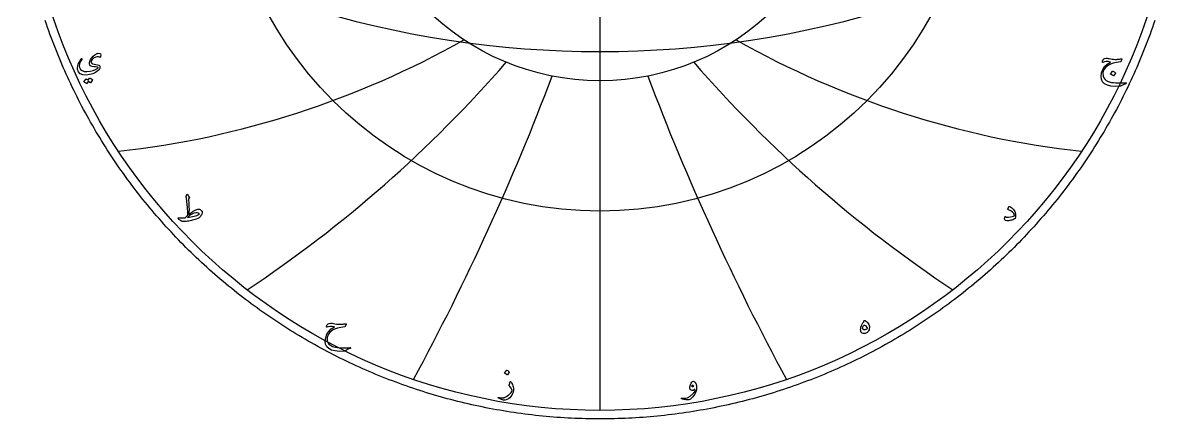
# Model space of a CAD drawing. Header units: millimetres. Extents: x -84 to 84, y -84 to 86.
# Drawn here: x -82.3 to 82.3, y -83.6 to -27.1 of the extents above; entities that cross this region are included whole.
import ezdxf

# ---------------------------------------------------------------- set-up
doc = ezdxf.new("R2010")
doc.units = ezdxf.units.MM
for name, color, linetype in [('CUT_OUTER', 1, 'Continuous'), ('ENGRAVE', 7, 'Continuous'), ('ENGRAVE_FINE', 8, 'Continuous'), ('TEXT', 5, 'Continuous')]:
    doc.layers.add(name, color=color, linetype=linetype)

msp = doc.modelspace()

# ---------------------------------------------------------------- linework, layer by layer
at = {"layer": 'CUT_OUTER'}
msp.add_lwpolyline([(79.1921, -26.7016), (79.0268, -27.187), (78.8585, -27.6714), (78.6872, -28.1547), (78.513, -28.637), (78.3358, -29.1182), (78.1556, -29.5983), (77.9725, -30.0773), (77.7865, -30.5552), (77.5976, -31.0319), (77.4057, -31.5075), (77.2109, -31.9818), (77.0132, -32.455), (76.8126, -32.9269), (76.6092, -33.3976), (76.4028, -33.867), (76.1936, -34.3352), (75.9814, -34.8021), (75.7665, -35.2676), (75.5486, -35.7318), (75.328, -36.1947), (75.1045, -36.6563), (74.8781, -37.1164), (74.649, -37.5751), (74.417, -38.0325), (74.1823, -38.4884), (73.9447, -38.9428), (73.7044, -39.3958), (73.4612, -39.8473), (73.2154, -40.2973), (72.9667, -40.7458), (72.7153, -41.1927), (72.4612, -41.6381), (72.2044, -42.082), (71.9448, -42.5242), (71.6825, -42.9649), (71.4175, -43.4039), (71.1499, -43.8413), (70.8795, -44.277), (70.6065, -44.7111), (70.3309, -45.1435), (70.0525, -45.5742), (69.7716, -46.0031), (69.488, -46.4304), (69.2018, -46.8559), (68.913, -47.2796), (68.6216, -47.7016), (68.3276, -48.1217), (68.0311, -48.5401), (67.7319, -48.9566), (67.4303, -49.3713), (67.1261, -49.7841), (66.8193, -50.195), (66.5101, -50.6041), (66.1983, -51.0112), (65.8841, -51.4164), (65.5674, -51.8197), (65.2482, -52.2211), (64.9265, -52.6204), (64.6024, -53.0178), (64.2759, -53.4132), (63.9469, -53.8066), (63.6156, -54.198), (63.2818, -54.5873), (62.9457, -54.9745), (62.6072, -55.3597), (62.2663, -55.7429), (61.9231, -56.1239), (61.5776, -56.5028), (61.2297, -56.8795), (60.8796, -57.2542), (60.5271, -57.6266), (60.1724, -57.9969), (59.8154, -58.365), (59.4562, -58.731), (59.0947, -59.0947), (58.731, -59.4562), (58.365, -59.8154), (57.9969, -60.1724), (57.6266, -60.5271), (57.2542, -60.8796), (56.8795, -61.2297), (56.5028, -61.5776), (56.1239, -61.9231), (55.7429, -62.2663), (55.3597, -62.6072), (54.9745, -62.9457), (54.5873, -63.2818), (54.198, -63.6156), (53.8066, -63.9469), (53.4132, -64.2759), (53.0178, -64.6024), (52.6204, -64.9265), (52.2211, -65.2482), (51.8197, -65.5674), (51.4164, -65.8841), (51.0112, -66.1983), (50.6041, -66.5101), (50.195, -66.8193), (49.7841, -67.1261), (49.3713, -67.4303), (48.9566, -67.7319), (48.5401, -68.0311), (48.1217, -68.3276), (47.7016, -68.6216), (47.2796, -68.913), (46.8559, -69.2018), (46.4304, -69.488), (46.0031, -69.7716), (45.5742, -70.0525), (45.1435, -70.3309), (44.7111, -70.6065), (44.277, -70.8795), (43.8413, -71.1499), (43.4039, -71.4175), (42.9649, -71.6825), (42.5242, -71.9448), (42.082, -72.2044), (41.6381, -72.4612), (41.1927, -72.7153), (40.7458, -72.9667), (40.2973, -73.2154), (39.8473, -73.4612), (39.3958, -73.7044), (38.9428, -73.9447), (38.4884, -74.1823), (38.0325, -74.417), (37.5751, -74.649), (37.1164, -74.8781), (36.6563, -75.1045), (36.1947, -75.328), (35.7318, -75.5486), (35.2676, -75.7665), (34.8021, -75.9814), (34.3352, -76.1936), (33.867, -76.4028), (33.3976, -76.6092), (32.9269, -76.8126), (32.455, -77.0132), (31.9818, -77.2109), (31.5075, -77.4057), (31.0319, -77.5976), (30.5552, -77.7865), (30.0773, -77.9725), (29.5983, -78.1556), (29.1182, -78.3358), (28.637, -78.513), (28.1547, -78.6872), (27.6714, -78.8585), (27.187, -79.0268), (26.7016, -79.1921), (26.2152, -79.3544), (25.7278, -79.5138), (25.2394, -79.6702), (24.7501, -79.8235), (24.2598, -79.9739), (23.7686, -80.1212), (23.2766, -80.2656), (22.7836, -80.4069), (22.2899, -80.5452), (21.7952, -80.6804), (21.2998, -80.8126), (20.8035, -80.9418), (20.3065, -81.0679), (19.8087, -81.191), (19.3101, -81.311), (18.8108, -81.428), (18.3108, -81.5419), (17.8102, -81.6527), (17.3088, -81.7604), (16.8068, -81.8651), (16.3042, -81.9667), (15.8009, -82.0652), (15.2971, -82.1606), (14.7927, -82.2529), (14.2877, -82.3421), (13.7822, -82.4282), (13.2762, -82.5112), (12.7696, -82.5912), (12.2626, -82.668), (11.7552, -82.7416), (11.2472, -82.8122), (10.7389, -82.8797), (10.2302, -82.944), (9.721, -83.0052), (9.2115, -83.0633), (8.7017, -83.1182), (8.1915, -83.1701), (7.6811, -83.2188), (7.1703, -83.2643), (6.6593, -83.3068), (6.148, -83.3461), (5.6365, -83.3822), (5.1247, -83.4152), (4.6128, -83.4451), (4.1007, -83.4718), (3.5885, -83.4954), (3.0761, -83.5159), (2.5636, -83.5332), (2.051, -83.5473), (1.5383, -83.5583), (1.0256, -83.5662), (0.5128, -83.5709), (0, -83.5725), (-0.5128, -83.5709), (-1.0256, -83.5662), (-1.5383, -83.5583), (-2.051, -83.5473), (-2.5636, -83.5332), (-3.0761, -83.5159), (-3.5885, -83.4954), (-4.1007, -83.4718), (-4.6128, -83.4451), (-5.1247, -83.4152), (-5.6365, -83.3822), (-6.148, -83.3461), (-6.6593, -83.3068), (-7.1703, -83.2643), (-7.6811, -83.2188), (-8.1915, -83.1701), (-8.7017, -83.1182), (-9.2115, -83.0633), (-9.721, -83.0052), (-10.2302, -82.944), (-10.7389, -82.8797), (-11.2472, -82.8122), (-11.7552, -82.7416), (-12.2626, -82.668), (-12.7696, -82.5912), (-13.2762, -82.5112), (-13.7822, -82.4282), (-14.2877, -82.3421), (-14.7927, -82.2529), (-15.2971, -82.1606), (-15.8009, -82.0652), (-16.3042, -81.9667), (-16.8068, -81.8651), (-17.3088, -81.7604), (-17.8102, -81.6527), (-18.3108, -81.5419), (-18.8108, -81.428), (-19.3101, -81.311), (-19.8087, -81.191), (-20.3065, -81.0679), (-20.8035, -80.9418), (-21.2998, -80.8126), (-21.7952, -80.6804), (-22.2899, -80.5452), (-22.7836, -80.4069), (-23.2766, -80.2656), (-23.7686, -80.1212), (-24.2598, -79.9739), (-24.7501, -79.8235), (-25.2394, -79.6702), (-25.7278, -79.5138), (-26.2152, -79.3544), (-26.7016, -79.1921), (-27.187, -79.0268), (-27.6714, -78.8585), (-28.1547, -78.6872), (-28.637, -78.513), (-29.1182, -78.3358), (-29.5983, -78.1556), (-30.0773, -77.9725), (-30.5552, -77.7865), (-31.0319, -77.5976), (-31.5075, -77.4057), (-31.9818, -77.2109), (-32.455, -77.0132), (-32.9269, -76.8126), (-33.3976, -76.6092), (-33.867, -76.4028), (-34.3352, -76.1936), (-34.8021, -75.9814), (-35.2676, -75.7665), (-35.7318, -75.5486), (-36.1947, -75.328), (-36.6563, -75.1045), (-37.1164, -74.8781), (-37.5751, -74.649), (-38.0325, -74.417), (-38.4884, -74.1823), (-38.9428, -73.9447), (-39.3958, -73.7044), (-39.8473, -73.4612), (-40.2973, -73.2154), (-40.7458, -72.9667), (-41.1927, -72.7153), (-41.6381, -72.4612), (-42.082, -72.2044), (-42.5242, -71.9448), (-42.9649, -71.6825), (-43.4039, -71.4175), (-43.8413, -71.1499), (-44.277, -70.8795), (-44.7111, -70.6065), (-45.1435, -70.3309), (-45.5742, -70.0525), (-46.0031, -69.7716), (-46.4304, -69.488), (-46.8559, -69.2018), (-47.2796, -68.913), (-47.7016, -68.6216), (-48.1217, -68.3276), (-48.5401, -68.0311), (-48.9566, -67.7319), (-49.3713, -67.4303), (-49.7841, -67.1261), (-50.195, -66.8193), (-50.6041, -66.5101), (-51.0112, -66.1983), (-51.4164, -65.8841), (-51.8197, -65.5674), (-52.2211, -65.2482), (-52.6204, -64.9265), (-53.0178, -64.6024), (-53.4132, -64.2759), (-53.8066, -63.9469), (-54.198, -63.6156), (-54.5873, -63.2818), (-54.9745, -62.9457), (-55.3597, -62.6072), (-55.7429, -62.2663), (-56.1239, -61.9231), (-56.5028, -61.5776), (-56.8795, -61.2297), (-57.2542, -60.8796), (-57.6266, -60.5271), (-57.9969, -60.1724), (-58.365, -59.8154), (-58.731, -59.4562), (-59.0947, -59.0947), (-59.4562, -58.731), (-59.8154, -58.365), (-60.1724, -57.9969), (-60.5271, -57.6266), (-60.8796, -57.2542), (-61.2297, -56.8795), (-61.5776, -56.5028), (-61.9231, -56.1239), (-62.2663, -55.7429), (-62.6072, -55.3597), (-62.9457, -54.9745), (-63.2818, -54.5873), (-63.6156, -54.198), (-63.9469, -53.8066), (-64.2759, -53.4132), (-64.6024, -53.0178), (-64.9265, -52.6204), (-65.2482, -52.2211), (-65.5674, -51.8197), (-65.8841, -51.4164), (-66.1983, -51.0112), (-66.5101, -50.6041), (-66.8193, -50.195), (-67.1261, -49.7841), (-67.4303, -49.3713), (-67.7319, -48.9566), (-68.0311, -48.5401), (-68.3276, -48.1217), (-68.6216, -47.7016), (-68.913, -47.2796), (-69.2018, -46.8559), (-69.488, -46.4304), (-69.7716, -46.0031), (-70.0525, -45.5742), (-70.3309, -45.1435), (-70.6065, -44.7111), (-70.8795, -44.277), (-71.1499, -43.8413), (-71.4175, -43.4039), (-71.6825, -42.9649), (-71.9448, -42.5242), (-72.2044, -42.082), (-72.4612, -41.6381), (-72.7153, -41.1927), (-72.9667, -40.7458), (-73.2154, -40.2973), (-73.4612, -39.8473), (-73.7044, -39.3958), (-73.9447, -38.9428), (-74.1823, -38.4884), (-74.417, -38.0325), (-74.649, -37.5751), (-74.8781, -37.1164), (-75.1045, -36.6563), (-75.328, -36.1947), (-75.5486, -35.7318), (-75.7665, -35.2676), (-75.9814, -34.8021), (-76.1936, -34.3352), (-76.4028, -33.867), (-76.6092, -33.3976), (-76.8126, -32.9269), (-77.0132, -32.455), (-77.2109, -31.9818), (-77.4057, -31.5075), (-77.5976, -31.0319), (-77.7865, -30.5552), (-77.9725, -30.0773), (-78.1556, -29.5983), (-78.3358, -29.1182), (-78.513, -28.637), (-78.6872, -28.1547), (-78.8585, -27.6714), (-79.0268, -27.187), (-79.1921, -26.7016)], dxfattribs=at)
at = {"layer": 'ENGRAVE'}
for points in [[(0, -82.35), (0, 82.35)], [(0, -82.35), (0, -35.2859)]]:
    msp.add_lwpolyline(points, dxfattribs=at)
for radius in [82.35, 53.9054, 35.2859]:
    msp.add_circle((0, 0), radius, dxfattribs=at)
for centre, radius, start, end in [((-82.945, 82.945), 129.0951, 276.322674, 299.468021), ((82.945, 82.945), 129.0951, 240.531979, 263.677326), ((-151.8041, 87.6441), 183.3897, 303.578009, 319.00824), ((151.8041, 87.6441), 183.3897, 220.99176, 236.421991), ((-337.8638, 90.5303), 353.9117, 331.575844, 339.290959), ((337.8638, 90.5303), 353.9117, 200.709041, 208.424156)]:
    msp.add_arc(centre, radius, start, end, dxfattribs=at)
at = {"layer": 'ENGRAVE_FINE'}
msp.add_arc((0, 111.2414), 142.3637, 234.73332, 305.26668, dxfattribs=at)
at = {"layer": 'TEXT'}
for points in [[(-71.4156, -31.9326), (-71.5838, -31.8765), (-71.7715, -31.8742), (-71.9786, -31.9258), (-72.2053, -32.0313), (-72.3491, -32.132), (-72.4689, -32.2521), (-72.5647, -32.3917), (-72.6364, -32.5508), (-72.6436, -32.5826), (-72.6442, -32.6158), (-72.6384, -32.6502), (-72.626, -32.6859), (-72.5436, -32.7969), (-72.4053, -32.8807), (-72.2111, -32.9372), (-71.9611, -32.9664), (-71.7143, -32.9927), (-71.5351, -33.0404), (-71.4234, -33.1096), (-71.3793, -33.2002), (-71.3744, -33.3898), (-71.4117, -33.5586), (-71.4913, -33.7067), (-71.613, -33.8339), (-71.9997, -34.0979), (-72.4118, -34.2924), (-72.8491, -34.4174), (-73.3118, -34.4729), (-73.817, -34.4378), (-74.1949, -34.2859), (-74.4455, -34.0171), (-74.5689, -33.6313), (-74.5761, -33.4197), (-74.5455, -33.1898), (-74.4774, -32.9417), (-74.3715, -32.6755), (-74.3347, -32.6015), (-74.2968, -32.53), (-74.258, -32.4612), (-74.2183, -32.395), (-74.1772, -32.331), (-74.1345, -32.269), (-74.0902, -32.2089), (-74.0442, -32.1508), (-74.0196, -32.1268), (-73.9975, -32.117), (-73.978, -32.1216), (-73.9611, -32.1404), (-73.9517, -32.1638), (-73.9494, -32.1872), (-73.9543, -32.2106), (-73.9663, -32.2339), (-74.1799, -32.5781), (-74.3066, -32.8885), (-74.3462, -33.1651), (-74.2988, -33.408), (-74.1462, -33.6638), (-73.9222, -33.8443), (-73.6267, -33.9495), (-73.2598, -33.9794), (-72.7897, -33.9421), (-72.3663, -33.8456), (-71.9897, -33.6901), (-71.6598, -33.4755), (-71.64, -33.4573), (-71.6325, -33.4391), (-71.6374, -33.421), (-71.6546, -33.4028), (-71.7244, -33.369), (-71.8455, -33.3404), (-72.0179, -33.3171), (-72.2416, -33.2989), (-72.4692, -33.271), (-72.6429, -33.2184), (-72.7627, -33.1411), (-72.8286, -33.0391), (-72.8592, -32.9193), (-72.8676, -32.7937), (-72.854, -32.6622), (-72.8183, -32.5248), (-72.7023, -32.255), (-72.5416, -32.0067), (-72.3361, -31.7797), (-72.0858, -31.5742), (-72.0192, -31.5255), (-71.9546, -31.4833), (-71.8919, -31.4476), (-71.8312, -31.4183), (-71.7728, -31.3953), (-71.7169, -31.3781), (-71.6637, -31.3667), (-71.613, -31.3612), (-71.415, -31.3797), (-71.2936, -31.4664), (-71.2488, -31.6213), (-71.2806, -31.8443), (-71.3046, -31.9044), (-71.3351, -31.9391), (-71.3721, -31.9485), (-71.4156, -31.9326)], [(74.4884, -32.2547), (74.3637, -32.5352), (74.3524, -32.5537), (74.339, -32.5677), (74.3238, -32.5771), (74.3066, -32.582), (73.7303, -32.6729), (73.2481, -32.7846), (72.8601, -32.9171), (72.5663, -33.0703), (72.1543, -33.4063), (71.8897, -33.7755), (71.7725, -34.1778), (71.8027, -34.6132), (71.8942, -34.8489), (72.0494, -35.0573), (72.2682, -35.2385), (72.5507, -35.3924), (72.7491, -35.4612), (72.9962, -35.5171), (73.292, -35.5599), (73.6364, -35.5898), (73.8196, -35.5986), (74.0001, -35.6041), (74.178, -35.6064), (74.3533, -35.6054), (74.5254, -35.6015), (74.6936, -35.595), (74.8579, -35.5859), (75.0183, -35.5742), (75.0559, -35.5716), (75.0858, -35.5742), (75.1079, -35.582), (75.1222, -35.595), (75.13, -35.6109), (75.1326, -35.6275), (75.13, -35.6447), (75.1222, -35.6625), (75.1165, -35.6721), (75.1098, -35.6801), (75.1022, -35.6864), (75.0936, -35.6911), (75.0843, -35.6952), (75.0748, -35.6995), (75.0649, -35.7042), (75.0546, -35.7093), (74.905, -35.757), (74.7728, -35.8067), (74.6582, -35.8583), (74.5611, -35.9119), (74.4989, -35.9505), (74.4423, -35.9833), (74.3912, -36.0103), (74.3455, -36.0314), (74.3061, -36.0476), (74.2735, -36.0599), (74.2476, -36.0684), (74.2286, -36.0729), (73.5183, -36.0992), (72.9144, -36.0482), (72.4169, -35.92), (72.026, -35.7145), (71.7436, -35.4327), (71.5767, -35.0807), (71.5254, -34.6586), (71.5897, -34.1664), (71.7598, -33.6706), (72.026, -33.2482), (72.3884, -32.8992), (72.8468, -32.6235), (72.5221, -32.5615), (72.239, -32.5469), (71.9975, -32.5797), (71.7975, -32.6599), (71.7799, -32.6664), (71.7637, -32.6703), (71.7488, -32.6716), (71.7351, -32.6703), (71.7238, -32.6661), (71.7156, -32.6586), (71.7108, -32.6479), (71.7092, -32.6339), (71.7163, -32.5693), (71.7273, -32.5054), (71.7423, -32.442), (71.7611, -32.3794), (71.8273, -32.2576), (71.9325, -32.1677), (72.0767, -32.1096), (72.2598, -32.0833), (72.3757, -32.0843), (72.5208, -32.0976), (72.6952, -32.1232), (72.8988, -32.1612), (73.1088, -32.1992), (73.3027, -32.2248), (73.4803, -32.2382), (73.6416, -32.2391), (73.7192, -32.2357), (73.8014, -32.2307), (73.8881, -32.224), (73.9793, -32.2157), (74.0751, -32.2055), (74.1754, -32.193), (74.2803, -32.1782), (74.3897, -32.1612), (74.4524, -32.1593), (74.4897, -32.1742), (74.5017, -32.206), (74.4884, -32.2547)], [(73.1481, -33.9378), (73.1546, -33.9313), (73.1637, -33.9274), (73.1754, -33.9262), (73.1897, -33.9274), (73.2907, -33.9684), (73.3858, -34.0184), (73.4751, -34.0775), (73.5585, -34.1456), (73.5666, -34.156), (73.5702, -34.1664), (73.5692, -34.1768), (73.5637, -34.1872), (73.3196, -34.582), (73.3105, -34.5914), (73.2988, -34.5937), (73.2845, -34.5888), (73.2676, -34.5768), (73.253, -34.5664), (73.2299, -34.5508), (73.1984, -34.5301), (73.1585, -34.5041), (73.1095, -34.4729), (73.0507, -34.4365), (72.9822, -34.395), (72.904, -34.3482), (72.8936, -34.3404), (72.8884, -34.3326), (72.8884, -34.3249), (72.8936, -34.3171)], [(-72.8702, -34.9301), (-72.8637, -34.9236), (-72.8546, -34.9197), (-72.8429, -34.9184), (-72.8286, -34.9197), (-72.7775, -34.9388), (-72.728, -34.9599), (-72.6801, -34.983), (-72.6338, -35.008), (-72.5889, -35.0352), (-72.5449, -35.0651), (-72.5019, -35.0976), (-72.4598, -35.1327), (-72.4517, -35.1434), (-72.4481, -35.1547), (-72.4491, -35.1667), (-72.4546, -35.1794), (-72.704, -35.5742), (-72.7108, -35.5794), (-72.7208, -35.5794), (-72.7342, -35.5742), (-72.7507, -35.5638), (-72.7621, -35.5542), (-72.7806, -35.5411), (-72.8062, -35.5244), (-72.839, -35.5041), (-72.8793, -35.4799), (-72.9273, -35.4515), (-72.9832, -35.4189), (-73.0468, -35.382), (-73.2442, -35.6885), (-73.2533, -35.6979), (-73.265, -35.7002), (-73.2793, -35.6953), (-73.2962, -35.6833), (-73.3108, -35.6729), (-73.3338, -35.6573), (-73.3653, -35.6366), (-73.4053, -35.6106), (-73.4543, -35.5794), (-73.5131, -35.543), (-73.5816, -35.5015), (-73.6598, -35.4547), (-73.6679, -35.4469), (-73.6715, -35.4391), (-73.6705, -35.4314), (-73.665, -35.4236), (-73.4105, -35.0443), (-73.404, -35.0378), (-73.3949, -35.0339), (-73.3832, -35.0327), (-73.3689, -35.0339), (-73.3254, -35.0481), (-73.2832, -35.0645), (-73.2423, -35.0831), (-73.2027, -35.1041), (-73.1644, -35.127), (-73.1273, -35.1515), (-73.0916, -35.1776), (-73.0572, -35.2054)], [(-59.0666, -51.7634), (-59.0419, -51.7069), (-59.0198, -51.6569), (-59.0003, -51.6134), (-58.9835, -51.5763), (-58.9695, -51.5461), (-58.9588, -51.5231), (-58.9513, -51.5072), (-58.9471, -51.4984), (-58.9383, -51.4871), (-58.9276, -51.4789), (-58.9149, -51.4741), (-58.9003, -51.4724), (-58.8883, -51.4744), (-58.8783, -51.4802), (-58.8701, -51.49), (-58.864, -51.5036), (-58.8367, -51.5698), (-58.812, -51.6283), (-58.7899, -51.6789), (-58.7705, -51.7218), (-58.7593, -51.7406), (-58.7464, -51.7608), (-58.732, -51.7822), (-58.7159, -51.8049), (-58.6979, -51.8289), (-58.6776, -51.8543), (-58.655, -51.8809), (-58.6302, -51.9088), (-58.6146, -51.9371), (-58.6094, -51.9647), (-58.6146, -51.9916), (-58.6302, -52.0179), (-58.7289, -52.1478), (-58.7422, -52.1689), (-58.751, -52.1906), (-58.7552, -52.213), (-58.7549, -52.2361), (-58.7042, -52.8078), (-58.6718, -53.2712), (-58.6575, -53.626), (-58.6614, -53.8725), (-58.6667, -53.9645), (-58.6724, -54.0484), (-58.6784, -54.1242), (-58.6847, -54.1919), (-58.6914, -54.2518), (-58.6984, -54.3043), (-58.7057, -54.3492), (-58.7133, -54.3867), (-58.558, -54.2679), (-58.414, -54.1608), (-58.2813, -54.0653), (-58.1601, -53.9815), (-58.0505, -53.9091), (-57.9529, -53.8478), (-57.8674, -53.7975), (-57.7938, -53.7582), (-57.663, -53.6997), (-57.5406, -53.6543), (-57.4266, -53.6218), (-57.3211, -53.6023), (-57.2653, -53.6007), (-57.2068, -53.6114), (-57.1458, -53.6345), (-57.0821, -53.6699), (-56.9562, -53.7591), (-56.864, -53.8452), (-56.8055, -53.928), (-56.7808, -54.0075), (-56.7825, -54.0962), (-56.8029, -54.1958), (-56.8422, -54.3066), (-56.9003, -54.4283), (-56.9653, -54.5481), (-57.025, -54.6478), (-57.0795, -54.7273), (-57.1289, -54.7867), (-57.2302, -54.8617), (-57.4042, -54.9465), (-57.651, -55.041), (-57.9705, -55.1452), (-58.1485, -55.1968), (-58.3296, -55.2426), (-58.5135, -55.2825), (-58.7003, -55.3166), (-58.8895, -55.3452), (-59.0802, -55.3686), (-59.2726, -55.3868), (-59.4666, -55.3997), (-59.5375, -55.3855), (-59.6049, -55.3686), (-59.6687, -55.3491), (-59.7289, -55.327), (-59.7862, -55.3023), (-59.8412, -55.2751), (-59.894, -55.2452), (-59.9445, -55.2127), (-60.0331, -55.1478), (-60.1068, -55.0829), (-60.1656, -55.0179), (-60.2094, -54.953), (-60.2335, -54.8991), (-60.238, -54.8621), (-60.2231, -54.8419), (-60.1887, -54.8387), (-60.0914, -54.8502), (-59.9867, -54.8588), (-59.8745, -54.8645), (-59.7549, -54.8673), (-59.6278, -54.8671), (-59.4932, -54.864), (-59.3511, -54.858), (-59.2016, -54.8491), (-58.8588, -54.5114), (-58.8524, -54.3757), (-58.849, -54.2387), (-58.8485, -54.1004), (-58.851, -53.9608), (-58.856, -53.8195), (-58.8633, -53.6764), (-58.8729, -53.5312), (-58.8847, -53.3841), (-58.8981, -53.2385), (-58.912, -53.0978), (-58.9266, -52.9619), (-58.9419, -52.8309), (-58.9572, -52.7044), (-58.9718, -52.5822), (-58.9857, -52.4642), (-58.999, -52.3504), (-59.0115, -52.245), (-59.0231, -52.1523), (-59.0336, -52.0723), (-59.0432, -52.0049), (-59.0518, -51.9499), (-59.0594, -51.9069), (-59.0661, -51.8759), (-59.0718, -51.8569), (-59.0753, -51.8354), (-59.0757, -51.8127), (-59.0727, -51.7887), (-59.0666, -51.7634)], [(-57.9549, -54.1945), (-58.1558, -54.278), (-58.3796, -54.4088), (-58.626, -54.5871), (-58.8951, -54.8127), (-58.6343, -54.7804), (-58.3867, -54.7406), (-58.1524, -54.6934), (-57.9315, -54.6387), (-57.7242, -54.5772), (-57.5308, -54.5095), (-57.3515, -54.4356), (-57.186, -54.3556), (-57.2984, -54.2169), (-57.464, -54.1439), (-57.6828, -54.1364), (-57.9549, -54.1945)], [(58.225, -53.5815), (58.2456, -53.5197), (58.2659, -53.464), (58.2859, -53.4145), (58.3055, -53.3712), (58.3245, -53.3337), (58.3425, -53.3017), (58.3596, -53.2752), (58.3757, -53.2543), (58.4007, -53.2341), (58.4289, -53.2257), (58.4604, -53.2289), (58.4951, -53.2439), (58.8026, -53.4501), (59.0393, -53.6893), (59.2052, -53.9617), (59.3003, -54.2673), (59.3136, -54.3546), (59.3224, -54.44), (59.3266, -54.5234), (59.3263, -54.6049), (59.3211, -54.6838), (59.3107, -54.7595), (59.2951, -54.8319), (59.2744, -54.901), (59.2559, -54.938), (59.2315, -54.9712), (59.2013, -55.0004), (59.1653, -55.0257), (59.0412, -55.0864), (58.9133, -55.1387), (58.7815, -55.1825), (58.6458, -55.2179), (58.5068, -55.2455), (58.3653, -55.266), (58.2211, -55.2793), (58.0744, -55.2855), (57.9003, -55.2562), (57.7938, -55.1582), (57.7549, -54.9913), (57.7834, -54.7556), (57.7932, -54.7299), (57.8068, -54.7101), (57.8244, -54.6962), (57.8458, -54.688), (57.8643, -54.6903), (57.8834, -54.6971), (57.9032, -54.7085), (57.9237, -54.7244), (57.987, -54.7585), (58.0731, -54.7777), (58.1818, -54.7819), (58.3133, -54.7712), (58.5987, -54.7296), (58.8315, -54.6829), (59.0117, -54.6309), (59.1393, -54.5738), (59.1458, -54.566), (59.1497, -54.553), (59.151, -54.5348), (59.1497, -54.5114), (59.0617, -54.266), (58.8912, -54.0491), (58.6383, -53.8608), (58.3029, -53.701), (58.2591, -53.678), (58.2315, -53.6504), (58.2201, -53.6182), (58.225, -53.5815)], [(-36.2519, -70.078), (-36.3766, -70.3585), (-36.388, -70.377), (-36.4013, -70.391), (-36.4165, -70.4004), (-36.4337, -70.4052), (-37.0101, -70.4962), (-37.4922, -70.6078), (-37.8802, -70.7403), (-38.174, -70.8936), (-38.586, -71.2296), (-38.8506, -71.5988), (-38.9679, -72.001), (-38.9377, -72.4364), (-38.8461, -72.6721), (-38.6909, -72.8806), (-38.4721, -73.0618), (-38.1896, -73.2157), (-37.9912, -73.2845), (-37.7441, -73.3403), (-37.4484, -73.3832), (-37.1039, -73.4131), (-36.9208, -73.4218), (-36.7402, -73.4273), (-36.5623, -73.4296), (-36.387, -73.4286), (-36.2149, -73.4247), (-36.0467, -73.4183), (-35.8824, -73.4092), (-35.7221, -73.3975), (-35.6844, -73.3949), (-35.6545, -73.3975), (-35.6324, -73.4053), (-35.6182, -73.4183), (-35.6104, -73.4342), (-35.6078, -73.4507), (-35.6104, -73.4679), (-35.6182, -73.4858), (-35.6238, -73.4954), (-35.6305, -73.5033), (-35.6381, -73.5097), (-35.6467, -73.5144), (-35.656, -73.5184), (-35.6656, -73.5228), (-35.6755, -73.5275), (-35.6857, -73.5325), (-35.8354, -73.5803), (-35.9675, -73.6299), (-36.0821, -73.6816), (-36.1792, -73.7351), (-36.2414, -73.7738), (-36.298, -73.8066), (-36.3492, -73.8335), (-36.3948, -73.8546), (-36.4342, -73.8709), (-36.4669, -73.8832), (-36.4927, -73.8916), (-36.5117, -73.8962), (-37.2221, -73.9225), (-37.826, -73.8715), (-38.3234, -73.7433), (-38.7143, -73.5377), (-38.9968, -73.2559), (-39.1636, -72.904), (-39.2149, -72.4819), (-39.1506, -71.9897), (-38.9805, -71.4939), (-38.7143, -71.0715), (-38.3519, -70.7225), (-37.8935, -70.4468), (-38.2182, -70.3848), (-38.5013, -70.3702), (-38.7429, -70.403), (-38.9429, -70.4832), (-38.9604, -70.4897), (-38.9766, -70.4936), (-38.9916, -70.4949), (-39.0052, -70.4936), (-39.0166, -70.4893), (-39.0247, -70.4819), (-39.0295, -70.4712), (-39.0312, -70.4572), (-39.024, -70.3926), (-39.013, -70.3286), (-38.9981, -70.2653), (-38.9792, -70.2026), (-38.913, -70.0809), (-38.8078, -69.991), (-38.6636, -69.9328), (-38.4805, -69.9065), (-38.3646, -69.9075), (-38.2195, -69.9208), (-38.0451, -69.9465), (-37.8416, -69.9845), (-37.6315, -70.0225), (-37.4377, -70.0481), (-37.2601, -70.0614), (-37.0987, -70.0624), (-37.0211, -70.059), (-36.9389, -70.0539), (-36.8523, -70.0473), (-36.761, -70.039), (-36.6652, -70.0288), (-36.5649, -70.0163), (-36.46, -70.0015), (-36.3506, -69.9845), (-36.288, -69.9825), (-36.2506, -69.9975), (-36.2386, -70.0293), (-36.2519, -70.078)], [(37.6857, -69.5585), (37.7302, -69.538), (37.7805, -69.5338), (37.8367, -69.5458), (37.8987, -69.5741), (38.0529, -69.6773), (38.1831, -69.7949), (38.2893, -69.9267), (38.3714, -70.0728), (38.4282, -70.2251), (38.4584, -70.3806), (38.462, -70.5393), (38.439, -70.7014), (38.3971, -70.8491), (38.339, -70.9806), (38.2646, -71.0958), (38.174, -71.1949), (38.0717, -71.2744), (37.9623, -71.3312), (37.8458, -71.3653), (37.7221, -71.3767), (37.5604, -71.365), (37.4286, -71.3195), (37.3266, -71.2403), (37.2545, -71.1273), (37.2114, -70.99), (37.1961, -70.8325), (37.2088, -70.6549), (37.2493, -70.4572), (37.3152, -70.252), (37.4039, -70.0572), (37.5152, -69.8728), (37.6493, -69.6988), (37.6539, -69.6906), (37.6571, -69.6767), (37.6591, -69.6569), (37.6597, -69.6312), (37.6614, -69.6033), (37.6662, -69.5819), (37.6743, -69.5669), (37.6857, -69.5585)], [(38.1792, -70.6754), (38.201, -70.6481), (38.2039, -70.613), (38.188, -70.5702), (38.1532, -70.5195), (38.0328, -70.3884), (37.9156, -70.2962), (37.8016, -70.2429), (37.6909, -70.2286), (37.6383, -70.238), (37.5896, -70.2663), (37.5448, -70.3134), (37.5039, -70.3793), (37.4711, -70.4504), (37.4506, -70.513), (37.4425, -70.5673), (37.4467, -70.613), (37.4831, -70.6971), (37.5454, -70.7572), (37.6338, -70.7932), (37.748, -70.8053), (37.8743, -70.7971), (37.9883, -70.7728), (38.0899, -70.7322), (38.1792, -70.6754)], [(-13.364, -76.6396), (-13.3575, -76.6331), (-13.3484, -76.6292), (-13.3367, -76.6279), (-13.3224, -76.6292), (-13.2215, -76.6701), (-13.1263, -76.7201), (-13.037, -76.7792), (-12.9536, -76.8474), (-12.9455, -76.8578), (-12.9419, -76.8682), (-12.9429, -76.8786), (-12.9484, -76.889), (-13.1926, -77.2838), (-13.2017, -77.2932), (-13.2133, -77.2955), (-13.2276, -77.2906), (-13.2445, -77.2786), (-13.2591, -77.2682), (-13.2822, -77.2526), (-13.3137, -77.2318), (-13.3536, -77.2058), (-13.4026, -77.1747), (-13.4614, -77.1383), (-13.5299, -77.0967), (-13.6082, -77.05), (-13.6185, -77.0422), (-13.6237, -77.0344), (-13.6237, -77.0266), (-13.6185, -77.0188)], [(-12.8341, -78.2552), (-12.8312, -78.2458), (-12.8276, -78.2383), (-12.8234, -78.2328), (-12.8185, -78.2292), (-12.8039, -78.2279), (-12.7861, -78.2344), (-12.765, -78.2487), (-12.7406, -78.2708), (-12.6458, -78.3834), (-12.564, -78.5136), (-12.4952, -78.6614), (-12.4393, -78.8266), (-12.3958, -79.0046), (-12.3692, -79.1799), (-12.3594, -79.3526), (-12.3666, -79.5227), (-12.4127, -79.7468), (-12.4887, -79.9617), (-12.5945, -80.1675), (-12.7302, -80.3643), (-12.8926, -80.5426), (-13.0783, -80.6877), (-13.2874, -80.7997), (-13.5198, -80.8786), (-13.5822, -80.8919), (-13.6445, -80.8955), (-13.7069, -80.8893), (-13.7692, -80.8734), (-13.9129, -80.8232), (-14.0426, -80.7766), (-14.1583, -80.7336), (-14.2601, -80.6942), (-14.3476, -80.6583), (-14.4205, -80.626), (-14.4788, -80.5973), (-14.5224, -80.5721), (-14.5315, -80.5643), (-14.538, -80.5565), (-14.5419, -80.5487), (-14.5432, -80.5409), (-14.5422, -80.5309), (-14.5393, -80.5214), (-14.5345, -80.5127), (-14.5276, -80.5046), (-14.5189, -80.4984), (-14.5082, -80.4955), (-14.4955, -80.4958), (-14.4809, -80.4994), (-14.3919, -80.5232), (-14.3069, -80.5429), (-14.2257, -80.5583), (-14.1484, -80.5695), (-14.0744, -80.5765), (-14.003, -80.5792), (-13.9341, -80.5778), (-13.8679, -80.5721), (-13.8018, -80.5615), (-13.7335, -80.5455), (-13.6629, -80.5239), (-13.59, -80.4968), (-13.5148, -80.4638), (-13.4374, -80.4247), (-13.3577, -80.3794), (-13.2757, -80.3279), (-13.0455, -80.1624), (-12.8484, -79.9825), (-12.6844, -79.7883), (-12.5536, -79.5799), (-12.5452, -79.563), (-12.5406, -79.5435), (-12.54, -79.5214), (-12.5432, -79.4968), (-12.5978, -79.351), (-12.6835, -79.189), (-12.8004, -79.0107), (-12.9484, -78.8162), (-12.9549, -78.8039), (-12.9588, -78.7929), (-12.9601, -78.7831), (-12.9588, -78.7747)], [(12.9146, -78.6968), (13.0094, -78.4766), (13.112, -78.3201), (13.2224, -78.2273), (13.3406, -78.1981), (13.4146, -78.211), (13.4861, -78.25), (13.5549, -78.3149), (13.6211, -78.4058), (13.653, -78.4584), (13.6809, -78.5123), (13.7049, -78.5675), (13.725, -78.624), (13.7422, -78.6821), (13.7575, -78.7422), (13.7708, -78.8042), (13.7822, -78.8682), (13.7929, -79.0107), (13.7835, -79.1786), (13.7539, -79.3718), (13.7043, -79.5903), (13.6309, -79.8166), (13.5302, -80.0331), (13.4023, -80.24), (13.2471, -80.437), (13.0844, -80.6088), (12.9393, -80.7344), (12.8117, -80.814), (12.7017, -80.8474), (12.5893, -80.8533), (12.4601, -80.85), (12.314, -80.8377), (12.151, -80.8163), (12.0684, -80.8028), (11.9919, -80.7883), (11.9216, -80.7729), (11.8575, -80.7565), (11.7992, -80.7398), (11.7465, -80.7234), (11.6992, -80.7073), (11.6575, -80.6916), (11.6328, -80.6779), (11.6159, -80.663), (11.6068, -80.6468), (11.6055, -80.6292), (11.6137, -80.6117), (11.6276, -80.6007), (11.6474, -80.5961), (11.6731, -80.5981), (11.8734, -80.6176), (12.0692, -80.6189), (12.2604, -80.602), (12.4471, -80.5669), (12.5047, -80.549), (12.5685, -80.5214), (12.6385, -80.4841), (12.7146, -80.437), (12.7969, -80.3802), (12.8854, -80.3137), (12.9801, -80.2374), (13.0809, -80.1513), (13.1796, -80.0624), (13.2679, -79.9773), (13.3458, -79.8961), (13.4133, -79.8188), (13.4702, -79.7451), (13.5159, -79.6747), (13.5507, -79.6075), (13.5744, -79.5435), (13.5607, -79.4468), (13.5458, -79.3747), (13.5296, -79.3273), (13.512, -79.3046), (13.4065, -79.4289), (13.2874, -79.4955), (13.1546, -79.5042), (13.0081, -79.4552), (12.8874, -79.3494), (12.8315, -79.1877), (12.8406, -78.9701), (12.9146, -78.6968)], [(13.3874, -78.889), (13.3107, -78.7961), (13.2315, -78.7617), (13.1497, -78.7857), (13.0653, -78.8682), (13.1341, -78.924), (13.2107, -78.9461), (13.2952, -78.9344), (13.3874, -78.889)]]:
    msp.add_lwpolyline(points, close=True, dxfattribs=at)

doc.saveas('drawing.dxf')
